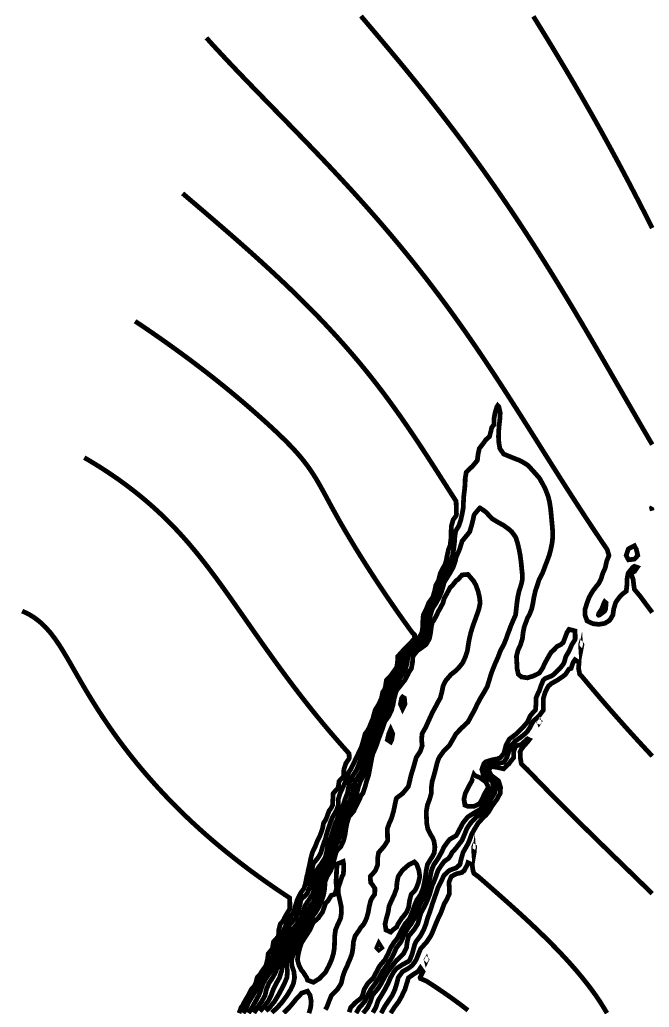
# Model space of a CAD drawing. Extents: x 570309 to 580772, y 150222 to 156182.
# Drawn here: x 573310 to 574369, y 153527 to 155189 of the extents above; entities that cross this region are included whole.
import ezdxf

# ---------------------------------------------------------------- set-up
doc = ezdxf.new("R2010")
doc.units = 0
doc.layers.add('Contour_Lines', color=1, linetype='CONTINUOUS')

msp = doc.modelspace()

# ---------------------------------------------------------------- linework, layer by layer
at = {"layer": 'Contour_Lines', "color": 7, "const_width": 8, "flags": 128}
for points in [[(574374.19, 154474.04), (574372.1, 154477.59), (574366.25, 154487.59), (574364.19, 154491.14), (574360.42, 154497.6), (574354.61, 154507.6), (574354.18, 154508.33), (574348.8, 154517.61), (574344.18, 154525.61), (574343.02, 154527.61), (574337.24, 154537.61), (574334.18, 154542.94), (574331.47, 154547.62), (574325.7, 154557.62), (574324.17, 154560.29), (574319.94, 154567.63), (574314.18, 154577.63), (574314.17, 154577.65), (574308.4, 154587.64), (574304.16, 154595), (574302.63, 154597.64), (574296.85, 154607.65), (574294.16, 154612.31), (574291.06, 154617.65), (574285.26, 154627.66), (574284.16, 154629.56), (574279.44, 154637.66), (574274.15, 154646.74), (574273.61, 154647.66), (574267.75, 154657.67), (574264.15, 154663.82), (574261.88, 154667.67), (574255.98, 154677.68), (574254.14, 154680.79), (574250.05, 154687.68), (574244.14, 154697.63), (574244.1, 154697.69), (574238.12, 154707.69), (574234.14, 154714.33), (574232.11, 154717.7), (574226.06, 154727.7), (574224.13, 154730.88), (574219.97, 154737.7), (574214.13, 154747.26), (574213.85, 154747.71), (574207.69, 154757.71), (574204.12, 154763.48), (574201.49, 154767.72), (574195.24, 154777.72), (574194.12, 154779.52), (574188.95, 154787.73), (574184.12, 154795.37), (574182.61, 154797.73), (574176.23, 154807.74), (574174.11, 154811.04), (574169.79, 154817.74), (574164.11, 154826.52), (574163.31, 154827.75), (574156.77, 154837.75), (574154.1, 154841.83), (574150.18, 154847.75), (574144.1, 154856.92), (574143.54, 154857.76), (574136.84, 154867.76), (574134.1, 154871.85), (574130.08, 154877.77), (574124.09, 154886.57), (574123.27, 154887.77), (574116.39, 154897.78), (574114.09, 154901.12), (574109.46, 154907.78), (574104.08, 154915.48), (574102.46, 154917.79), (574095.4, 154927.79), (574094.08, 154929.67), (574088.28, 154937.8), (574084.08, 154943.68), (574081.1, 154947.8), (574074.07, 154957.5), (574073.85, 154957.8), (574066.53, 154967.81), (574064.07, 154971.17), (574059.15, 154977.81), (574054.06, 154984.68), (574051.71, 154987.82), (574044.2, 154997.82), (574044.06, 154998.01), (574036.62, 155007.83), (574034.05, 155011.2), (574028.97, 155017.83), (574024.05, 155024.24), (574021.26, 155027.84), (574014.05, 155037.13), (574013.49, 155037.84), (574005.65, 155047.84), (574004.04, 155049.89), (573997.75, 155057.85), (573994.04, 155062.53), (573989.78, 155067.85), (573984.03, 155075.03), (573981.75, 155077.86), (573974.03, 155087.42), (573973.67, 155087.86), (573965.53, 155097.87), (573964.03, 155099.71), (573957.33, 155107.87), (573954.02, 155111.91), (573949.09, 155117.88), (573944.02, 155124.01), (573940.79, 155127.88), (573934.01, 155136.03), (573932.46, 155137.89), (573924.08, 155147.89), (573924.01, 155147.98), (573915.67, 155157.89), (573914.01, 155159.88), (573907.23, 155167.9), (573904, 155171.73), (573898.77, 155177.9), (573894, 155183.55), (573890.29, 155187.91), (573883.99, 155195.33)], [(574374.19, 154838.52), (574369.53, 154847.75), (574364.45, 154857.76), (574364.19, 154858.29), (574359.35, 154867.76), (574354.22, 154877.77), (574354.18, 154877.84), (574349.06, 154887.77), (574344.18, 154897.19), (574343.88, 154897.78), (574338.66, 154907.78), (574334.18, 154916.34), (574333.41, 154917.79), (574328.13, 154927.79), (574324.17, 154935.26), (574322.82, 154937.8), (574317.47, 154947.8), (574314.17, 154953.96), (574312.09, 154957.8), (574306.67, 154967.81), (574304.16, 154972.44), (574301.23, 154977.81), (574295.74, 154987.82), (574294.16, 154990.69), (574290.22, 154997.82), (574284.66, 155007.83), (574284.16, 155008.73), (574279.06, 155017.83), (574274.15, 155026.56), (574273.43, 155027.84), (574267.76, 155037.84), (574264.15, 155044.19), (574262.05, 155047.84), (574256.31, 155057.85), (574254.14, 155061.62), (574250.53, 155067.85), (574244.71, 155077.86), (574244.14, 155078.83), (574238.85, 155087.86), (574234.14, 155095.88), (574232.96, 155097.87), (574227.03, 155107.87), (574224.13, 155112.75), (574221.06, 155117.88), (574215.06, 155127.88), (574214.13, 155129.44), (574209.03, 155137.89), (574204.12, 155145.98), (574202.96, 155147.89), (574196.86, 155157.89), (574194.12, 155162.39), (574190.73, 155167.9), (574184.57, 155177.9), (574184.12, 155178.65), (574178.39, 155187.91), (574174.11, 155194.82)], [(574374.19, 154191.45), (574369.68, 154197.46), (574364.19, 154204.85), (574362.24, 154207.47), (574354.88, 154217.47), (574354.18, 154218.43), (574346.7, 154227.47), (574344.18, 154230.44), (574343.11, 154237.48), (574341.94, 154247.48), (574338.25, 154257.49), (574344.18, 154260.47), (574349, 154267.49), (574344.18, 154269.24), (574341.35, 154267.49), (574334.18, 154258.52), (574333.59, 154257.49), (574331.68, 154247.48), (574331.51, 154237.48), (574330.46, 154227.47), (574324.17, 154222.64), (574319.19, 154217.47), (574314.17, 154210.74), (574312.36, 154207.47), (574309.37, 154197.46), (574307.89, 154187.46), (574304.16, 154180.64), (574301.21, 154177.45), (574294.16, 154173.2), (574284.16, 154171.51), (574274.15, 154172.74), (574264.38, 154177.45), (574264.15, 154178.41), (574260.85, 154187.46), (574261.24, 154197.46), (574264.15, 154206.78), (574264.3, 154207.47), (574268.17, 154217.47), (574273.98, 154227.47), (574274.15, 154227.71), (574281.67, 154237.48), (574284.16, 154240.32), (574287.76, 154247.48), (574290.96, 154257.49), (574294.16, 154264.57), (574295.28, 154267.49), (574297.39, 154277.5), (574301.31, 154287.5), (574298.34, 154297.51), (574294.16, 154303.62), (574291.51, 154307.51), (574284.76, 154317.52), (574284.16, 154318.42), (574278.05, 154327.52), (574274.15, 154333.39), (574271.4, 154337.52), (574264.79, 154347.53), (574264.15, 154348.5), (574258.21, 154357.53), (574254.14, 154363.77), (574251.68, 154367.54), (574245.18, 154377.54), (574244.14, 154379.16), (574238.72, 154387.55), (574234.14, 154394.68), (574232.27, 154397.55), (574225.88, 154407.56), (574224.13, 154410.3), (574219.47, 154417.56), (574214.13, 154425.99), (574213.13, 154427.57), (574206.79, 154437.57), (574204.12, 154441.79), (574200.46, 154447.57), (574194.14, 154457.58), (574194.12, 154457.61), (574187.83, 154467.58), (574184.12, 154473.47), (574181.52, 154477.59), (574175.21, 154487.59), (574174.11, 154489.33), (574168.89, 154497.6), (574164.11, 154505.17), (574162.57, 154507.6), (574156.23, 154517.61), (574154.1, 154520.96), (574149.87, 154527.61), (574144.1, 154536.68), (574143.49, 154537.61), (574137.1, 154547.62), (574134.1, 154552.31), (574130.67, 154557.62), (574124.22, 154567.63), (574124.09, 154567.82), (574117.72, 154577.63), (574114.09, 154583.2), (574111.18, 154587.64), (574104.6, 154597.64), (574104.08, 154598.43), (574097.97, 154607.65), (574094.08, 154613.48), (574091.28, 154617.65), (574084.54, 154627.66), (574084.08, 154628.35), (574077.74, 154637.66), (574074.07, 154643.03), (574070.88, 154647.66), (574064.07, 154657.51), (574063.96, 154657.67), (574056.96, 154667.67), (574054.06, 154671.78), (574049.88, 154677.68), (574044.06, 154685.85), (574042.74, 154687.68), (574035.52, 154697.69), (574034.05, 154699.7), (574028.21, 154707.69), (574024.05, 154713.34), (574020.82, 154717.7), (574014.05, 154726.77), (574013.35, 154727.7), (574005.79, 154737.7), (574004.04, 154740), (573998.13, 154747.71), (573994.04, 154753.03), (573990.39, 154757.71), (573984.03, 154765.85), (573982.56, 154767.72), (573974.63, 154777.72), (573974.03, 154778.48), (573966.61, 154787.73), (573964.03, 154790.93), (573958.49, 154797.73), (573954.02, 154803.2), (573950.28, 154807.74), (573944.02, 154815.3), (573941.97, 154817.74), (573934.01, 154827.22), (573933.57, 154827.75), (573925.07, 154837.75), (573924.01, 154838.99), (573916.47, 154847.75), (573914.01, 154850.62), (573907.78, 154857.76), (573904, 154862.09), (573899, 154867.76), (573894, 154873.43), (573890.13, 154877.77), (573883.99, 154884.64), (573881.17, 154887.77), (573873.99, 154895.73), (573872.13, 154897.78), (573863.99, 154906.71), (573863, 154907.78), (573853.98, 154917.58), (573853.79, 154917.79), (573844.5, 154927.79), (573843.98, 154928.36), (573835.14, 154937.8), (573833.97, 154939.04), (573825.71, 154947.8), (573823.97, 154949.64), (573816.21, 154957.8), (573813.97, 154960.17), (573806.66, 154967.81), (573803.96, 154970.63), (573797.05, 154977.81), (573793.96, 154981.04), (573787.4, 154987.82), (573783.95, 154991.39), (573777.71, 154997.82), (573773.95, 155001.71), (573767.99, 155007.83), (573763.95, 155012), (573758.25, 155017.83), (573753.94, 155022.26), (573748.49, 155027.84), (573743.94, 155032.51), (573738.72, 155037.84), (573733.93, 155042.76), (573728.96, 155047.84), (573723.93, 155053.02), (573719.21, 155057.85), (573713.93, 155063.3), (573709.48, 155067.85), (573703.92, 155073.6), (573699.79, 155077.86), (573693.92, 155083.95), (573690.13, 155087.86), (573683.91, 155094.35), (573680.53, 155097.87), (573673.91, 155104.81), (573670.99, 155107.87), (573663.91, 155115.35), (573661.51, 155117.88), (573653.9, 155125.99), (573652.12, 155127.88), (573643.9, 155136.72), (573642.81, 155137.89), (573633.89, 155147.57), (573633.61, 155147.89), (573624.63, 155157.89), (573623.89, 155158.75)], [(573703.92, 153517.48), (573710.39, 153527.16), (573713.93, 153532.85), (573717.1, 153537.16), (573722.65, 153547.17), (573723.93, 153553.2), (573724.83, 153557.17), (573728.83, 153567.18), (573733.93, 153574.78), (573735.49, 153577.18), (573740.89, 153587.19), (573743.83, 153597.19), (573743.94, 153597.59), (573746.25, 153607.19), (573749.94, 153617.2), (573753.94, 153624.83), (573755.18, 153627.2), (573760.42, 153637.21), (573763.95, 153644.61), (573764.95, 153647.21), (573768.5, 153657.22), (573773.95, 153664.52), (573776.21, 153667.22), (573783.41, 153677.23), (573783.95, 153678.35), (573786.95, 153687.23), (573789.4, 153697.24), (573793.96, 153704.36), (573795.98, 153707.24), (573802.49, 153717.24), (573803.96, 153721.4), (573805.13, 153727.25), (573805.39, 153737.25), (573806.2, 153747.26), (573809.07, 153757.26), (573813.97, 153764.42), (573816.23, 153767.27), (573822.78, 153777.27), (573823.97, 153779.51), (573825.86, 153787.28), (573827.91, 153797.28), (573831.06, 153807.29), (573833.97, 153815.34), (573834.66, 153817.29), (573837.78, 153827.29), (573841.16, 153837.3), (573843.98, 153843.08), (573845.34, 153847.3), (573849.54, 153857.31), (573853.98, 153867.23), (573854.03, 153867.31), (573857.27, 153877.32), (573861.17, 153887.32), (573863.03, 153897.33), (573863.99, 153901.13), (573865.41, 153907.33), (573870.62, 153917.33), (573873.99, 153922.5), (573876.98, 153927.34), (573880.83, 153937.34), (573883.99, 153945.47), (573884.42, 153947.35), (573887.28, 153957.35), (573890.48, 153967.36), (573893.38, 153977.36), (573894, 153978.97), (573897.94, 153987.37), (573903.5, 153997.37), (573904, 153998.37), (573907.68, 154007.38), (573910.27, 154017.38), (573913.84, 154027.38), (573914.01, 154027.65), (573920.82, 154037.39), (573924.01, 154043.26), (573925.49, 154047.39), (573927.28, 154057.4), (573929.7, 154067.4), (573933.32, 154077.41), (573934.01, 154078.15), (573940.91, 154087.41), (573944.02, 154091.26), (573948.35, 154097.42), (573951.02, 154107.42), (573953.46, 154117.43), (573954.02, 154118.03), (573958.53, 154127.43), (573964.03, 154132.94), (573969.92, 154137.43), (573974.03, 154141.72), (573979.97, 154147.44), (573984.03, 154152.91), (573986.49, 154157.44), (573987.98, 154167.45), (573988.13, 154177.45), (573988.89, 154187.46), (573994.01, 154197.46), (573994.04, 154197.49), (573997.81, 154207.47), (574004.04, 154216.16), (574005, 154217.47), (574007.88, 154227.47), (574009.99, 154237.48), (574014.05, 154244.47), (574014.99, 154247.48), (574017.44, 154257.49), (574022.66, 154267.49), (574024.05, 154269.08), (574027.18, 154277.5), (574029.04, 154287.5), (574031.3, 154297.51), (574034.05, 154304.59), (574034.42, 154307.51), (574035.55, 154317.52), (574035.61, 154327.52), (574036.3, 154337.52), (574039.13, 154347.53), (574044.06, 154354.25), (574044.71, 154357.53), (574044.45, 154367.54), (574044.1, 154377.54), (574044.06, 154378.78), (574038.43, 154387.55), (574034.05, 154394.39), (574032.03, 154397.55), (574025.63, 154407.56), (574024.05, 154410.02), (574019.22, 154417.56), (574014.05, 154425.63), (574012.81, 154427.57), (574006.37, 154437.57), (574004.04, 154441.18), (573999.91, 154447.57), (573994.04, 154456.61), (573993.41, 154457.58), (573986.85, 154467.58), (573984.03, 154471.86), (573980.25, 154477.59), (573974.03, 154486.91), (573973.58, 154487.59), (573966.82, 154497.6), (573964.03, 154501.7), (573959.98, 154507.6), (573954.02, 154516.21), (573953.05, 154517.61), (573946.01, 154527.61), (573944.02, 154530.4), (573938.84, 154537.61), (573934.01, 154544.27), (573931.56, 154547.62), (573924.15, 154557.62), (573924.01, 154557.82), (573916.59, 154567.63), (573914.01, 154571.01), (573908.89, 154577.63), (573904, 154583.89), (573901.04, 154587.64), (573894, 154596.45), (573893.03, 154597.64), (573884.86, 154607.65), (573883.99, 154608.7), (573876.52, 154617.65), (573873.99, 154620.66), (573868.01, 154627.66), (573863.99, 154632.33), (573859.34, 154637.66), (573853.98, 154643.75), (573850.49, 154647.66), (573843.98, 154654.92), (573841.47, 154657.67), (573833.97, 154665.86), (573832.29, 154667.67), (573823.97, 154676.58), (573822.93, 154677.68), (573813.97, 154687.09), (573813.4, 154687.68), (573803.96, 154697.42), (573803.7, 154697.69), (573793.96, 154707.57), (573793.83, 154707.69), (573783.95, 154717.55), (573783.81, 154717.7), (573773.95, 154727.38), (573773.62, 154727.7), (573763.95, 154737.07), (573763.28, 154737.7), (573753.94, 154746.62), (573752.79, 154747.71), (573743.94, 154756.05), (573742.15, 154757.71), (573733.93, 154765.37), (573731.38, 154767.72), (573723.93, 154774.59), (573720.48, 154777.72), (573713.93, 154783.7), (573709.46, 154787.73), (573703.92, 154792.73), (573698.33, 154797.73), (573693.92, 154801.68), (573687.08, 154807.74), (573683.91, 154810.56), (573675.75, 154817.74), (573673.91, 154819.37), (573664.33, 154827.75), (573663.91, 154828.12), (573653.9, 154836.82), (573652.82, 154837.75), (573643.9, 154845.48), (573641.24, 154847.75), (573633.89, 154854.09), (573629.61, 154857.76), (573623.89, 154862.68), (573617.92, 154867.76), (573613.88, 154871.23), (573606.2, 154877.77), (573603.88, 154879.76), (573594.46, 154887.77), (573593.88, 154888.27), (573583.87, 154896.85)], [(573694.79, 153517.15), (573701.11, 153527.16), (573703.92, 153532.42), (573706.6, 153537.16), (573712.01, 153547.17), (573713.93, 153551.95), (573715.71, 153557.17), (573719.26, 153567.18), (573723.93, 153575.51), (573725.12, 153577.18), (573731.91, 153587.19), (573733.93, 153591.23), (573736.49, 153597.19), (573739.85, 153607.19), (573743.03, 153617.2), (573743.94, 153619.59), (573747.52, 153627.2), (573753.27, 153637.21), (573753.94, 153638.76), (573757.71, 153647.21), (573760.88, 153657.22), (573763.95, 153666.02), (573764.7, 153667.22), (573773.95, 153677.03), (573774.09, 153677.23), (573779.05, 153687.23), (573780.66, 153697.24), (573782.9, 153707.24), (573783.95, 153709.26), (573792.27, 153717.24), (573793.96, 153719.85), (573797.19, 153727.25), (573798.51, 153737.25), (573799.75, 153747.26), (573801.23, 153757.26), (573803.36, 153767.27), (573803.96, 153769.28), (573810.59, 153777.27), (573813.97, 153782.16), (573816.52, 153787.28), (573819.38, 153797.28), (573822.95, 153807.29), (573823.97, 153810.15), (573825.76, 153817.29), (573828.88, 153827.29), (573832.19, 153837.3), (573833.97, 153841.65), (573836.25, 153847.3), (573842.15, 153857.31), (573843.98, 153861.64), (573845.78, 153867.31), (573845.75, 153877.32), (573848.94, 153887.32), (573853.59, 153897.33), (573853.98, 153898.15), (573857.97, 153907.33), (573861.51, 153917.33), (573863.99, 153923.48), (573866.5, 153927.34), (573871.52, 153937.34), (573873.99, 153942.6), (573876.22, 153947.35), (573881.04, 153957.35), (573883.99, 153963.14), (573885.46, 153967.36), (573888.35, 153977.36), (573891.01, 153987.37), (573894, 153991.02), (573897.63, 153997.37), (573901.64, 154007.38), (573904, 154012.45), (573905.14, 154017.38), (573907.87, 154027.38), (573914.01, 154037.25), (573914.1, 154037.39), (573918.55, 154047.39), (573920.55, 154057.4), (573924.01, 154062.51), (573925.2, 154067.4), (573926.78, 154077.41), (573934.01, 154085.14), (573935.7, 154087.41), (573942.8, 154097.42), (573944.02, 154098.9), (573945.46, 154107.42), (573945.76, 154117.43), (573954.02, 154126.45), (573954.49, 154127.43), (573964.03, 154137), (573964.59, 154137.43), (573974.03, 154147.27), (573974.21, 154147.44), (573974.03, 154154.16), (573970.44, 154157.44), (573964.03, 154166.3), (573963.2, 154167.45), (573956.03, 154177.45), (573954.02, 154180.29), (573948.95, 154187.46), (573944.02, 154194.52), (573941.96, 154197.46), (573935.05, 154207.47), (573934.01, 154208.98), (573928.21, 154217.47), (573924.01, 154223.69), (573921.46, 154227.47), (573914.78, 154237.48), (573914.01, 154238.65), (573908.17, 154247.48), (573904, 154253.87), (573901.64, 154257.49), (573895.2, 154267.49), (573894, 154269.37), (573888.82, 154277.5), (573883.99, 154285.19), (573882.54, 154287.5), (573876.33, 154297.51), (573873.99, 154301.34), (573870.22, 154307.51), (573864.2, 154317.52), (573863.99, 154317.88), (573858.27, 154327.52), (573853.98, 154334.89), (573852.45, 154337.52), (573846.73, 154347.53), (573843.98, 154352.42), (573841.12, 154357.53), (573835.6, 154367.54), (573833.97, 154370.5), (573830.16, 154377.54), (573824.76, 154387.55), (573823.97, 154388.98), (573819.32, 154397.55), (573813.97, 154407.11), (573813.72, 154407.56), (573807.82, 154417.56), (573803.96, 154423.68), (573801.46, 154427.57), (573794.53, 154437.57), (573793.96, 154438.35), (573786.88, 154447.57), (573783.95, 154451.2), (573778.53, 154457.58), (573773.95, 154462.79), (573769.51, 154467.58), (573763.95, 154473.46), (573759.87, 154477.59), (573753.94, 154483.53), (573749.73, 154487.59), (573743.94, 154493.18), (573739.22, 154497.6), (573733.93, 154502.55), (573728.42, 154507.6), (573723.93, 154511.72), (573717.39, 154517.61), (573713.93, 154520.73), (573706.15, 154527.61), (573703.92, 154529.58), (573694.7, 154537.61), (573693.92, 154538.3), (573683.91, 154546.88), (573683.03, 154547.62), (573673.91, 154555.31), (573671.13, 154557.62), (573663.91, 154563.62), (573659.01, 154567.63), (573653.9, 154571.8), (573646.67, 154577.63), (573643.9, 154579.86), (573634.1, 154587.64), (573633.89, 154587.8), (573623.89, 154595.62), (573621.27, 154597.64), (573613.88, 154603.33), (573608.21, 154607.65), (573603.88, 154610.93), (573594.92, 154617.65), (573593.88, 154618.43), (573583.87, 154625.83), (573581.37, 154627.66), (573573.87, 154633.13), (573567.59, 154637.66), (573563.86, 154640.34), (573553.86, 154647.46), (573553.57, 154647.66), (573543.86, 154654.49), (573539.28, 154657.67), (573533.85, 154661.45), (573524.79, 154667.67), (573523.85, 154668.32), (573513.84, 154675.13), (573509.98, 154677.68), (573503.84, 154681.7)], [(573713.93, 153520.07), (573719.89, 153527.16), (573723.93, 153532.48), (573727.69, 153537.16), (573732.92, 153547.17), (573733.93, 153550.5), (573736.5, 153557.17), (573741.34, 153567.18), (573743.94, 153571.54), (573746.99, 153577.18), (573750.23, 153587.19), (573751.17, 153597.19), (573752.8, 153607.19), (573753.94, 153610.07), (573756.86, 153617.2), (573762.12, 153627.2), (573763.95, 153630.62), (573766.71, 153637.21), (573770.75, 153647.21), (573773.95, 153653.34), (573776.63, 153657.22), (573783.95, 153665.68), (573784.88, 153667.22), (573789.26, 153677.23), (573793.45, 153687.23), (573793.96, 153688.48), (573798.88, 153697.24), (573803.96, 153703.93), (573805.61, 153707.24), (573808.82, 153717.24), (573810.64, 153727.25), (573811.06, 153737.25), (573812.51, 153747.26), (573813.97, 153750.54), (573818.05, 153757.26), (573823.97, 153764.36), (573825.47, 153767.27), (573828.43, 153777.27), (573830.93, 153787.28), (573833.97, 153796.68), (573834.22, 153797.28), (573838.43, 153807.29), (573842.22, 153817.29), (573843.98, 153822.52), (573845.27, 153827.29), (573847.83, 153837.3), (573851.08, 153847.3), (573853.98, 153853.33), (573856.22, 153857.31), (573861.54, 153867.31), (573863.99, 153872.23), (573866.3, 153877.32), (573869.49, 153887.32), (573871.12, 153897.33), (573873.99, 153906.77), (573874.18, 153907.33), (573880.57, 153917.33), (573883.99, 153922.71), (573885.8, 153927.34), (573887.88, 153937.34), (573890.07, 153947.35), (573892.76, 153957.35), (573894, 153961.65), (573895.74, 153967.36), (573899.4, 153977.36), (573904, 153987.25), (573904.05, 153987.37), (573908.84, 153997.37), (573912.46, 154007.38), (573914.01, 154012.81), (573915.75, 154017.38), (573920.76, 154027.38), (573924.01, 154032.1), (573926.77, 154037.39), (573929.9, 154047.39), (573931.79, 154057.4), (573934.01, 154066.64), (573934.27, 154067.4), (573939.96, 154077.41), (573944.02, 154083.44), (573946.87, 154087.41), (573952.89, 154097.42), (573954.02, 154100.93), (573956.45, 154107.42), (573958.31, 154117.43), (573962.57, 154127.43), (573964.03, 154128.89), (573974.03, 154136.14), (573975.76, 154137.43), (573984.03, 154145.32), (573985.8, 154147.44), (573990.7, 154157.44), (573992.29, 154167.45), (573992.77, 154177.45), (573994.04, 154184.87), (573994.65, 154187.46), (573999, 154197.46), (574002.8, 154207.47), (574004.04, 154209.2), (574010.07, 154217.47), (574013.77, 154227.47), (574014.05, 154228.21), (574017.24, 154237.48), (574020.17, 154247.48), (574024.03, 154257.49), (574024.05, 154257.52), (574030.39, 154267.49), (574034.05, 154275.91), (574034.84, 154277.5), (574038.12, 154287.5), (574039.93, 154297.51), (574041.2, 154307.51), (574041.84, 154317.52), (574043.19, 154327.52), (574044.06, 154329.78), (574048.75, 154337.52), (574052.07, 154347.53), (574054.06, 154356.93), (574054.26, 154357.53), (574056.09, 154367.54), (574056.46, 154377.54), (574057.06, 154387.55), (574058.23, 154397.55), (574059.17, 154407.56), (574059.44, 154417.56), (574061.2, 154427.57), (574064.07, 154430.62), (574071.59, 154437.57), (574074.07, 154440.49), (574079.83, 154447.57), (574081, 154457.58), (574083.16, 154467.58), (574084.08, 154468.69), (574090.9, 154477.59), (574094.08, 154482.17), (574100.32, 154487.59), (574102.85, 154497.6), (574104.08, 154502.92), (574107.79, 154507.6), (574107.84, 154517.61), (574109.62, 154527.61), (574112.67, 154537.61), (574114.09, 154539.79), (574116.06, 154537.61), (574118.27, 154527.61), (574117.83, 154517.61), (574116.66, 154507.6), (574115.84, 154497.6), (574115.42, 154487.59), (574116.04, 154477.59), (574117.62, 154467.58), (574124.09, 154458.35), (574125.66, 154457.58), (574134.1, 154454.11), (574144.1, 154450.1), (574150.7, 154447.57), (574154.1, 154445.94), (574164.11, 154439.8), (574166.67, 154437.57), (574174.11, 154429.09), (574175.61, 154427.57), (574184.12, 154417.87), (574184.36, 154417.56), (574189.99, 154407.56), (574194.12, 154399.45), (574194.9, 154397.55), (574198.78, 154387.55), (574201.32, 154377.54), (574202.89, 154367.54), (574203.98, 154357.53), (574204.12, 154355.89), (574204.88, 154347.53), (574205.86, 154337.52), (574206.62, 154327.52), (574206.61, 154317.52), (574205.47, 154307.51), (574204.12, 154301.34), (574203.42, 154297.51), (574200.66, 154287.5), (574197.01, 154277.5), (574194.12, 154270.29), (574193.22, 154267.49), (574189.39, 154257.49), (574184.12, 154247.58), (574184.08, 154247.48), (574180.79, 154237.48), (574177.41, 154227.47), (574175.15, 154217.47), (574174.11, 154211.6), (574173.49, 154207.47), (574171.27, 154197.46), (574167.29, 154187.46), (574164.11, 154182.05), (574162.52, 154177.45), (574158.73, 154167.45), (574156.76, 154157.44), (574155.65, 154147.44), (574154.1, 154142.81), (574152.59, 154137.43), (574148.02, 154127.43), (574145.64, 154117.43), (574146.26, 154107.42), (574146.63, 154097.42), (574148.87, 154087.41), (574154.1, 154083.05), (574164.11, 154081.56), (574174.11, 154084.66), (574179.92, 154087.41), (574184.12, 154089.58), (574189.44, 154097.42), (574194.09, 154107.42), (574194.12, 154107.49), (574199.71, 154117.43), (574204.12, 154124.88), (574207.32, 154127.43), (574214.13, 154134.33), (574220.22, 154137.43), (574224.13, 154140.7), (574226.83, 154147.44), (574230.47, 154157.44), (574234.14, 154163.13), (574244.14, 154160.5), (574244.34, 154157.44), (574244.5, 154147.44), (574244.14, 154145.6), (574238.87, 154137.43), (574234.58, 154127.43), (574234.14, 154126.52), (574228.74, 154117.43), (574225.94, 154107.42), (574224.13, 154104.05), (574218.78, 154097.42), (574214.13, 154092.91), (574208.71, 154087.41), (574204.12, 154084.43), (574194.12, 154080.53), (574190.68, 154077.41), (574186.65, 154067.4), (574184.12, 154059.61), (574182.71, 154057.4), (574178.46, 154047.39), (574178.54, 154037.39), (574177.61, 154027.38), (574174.11, 154023.91), (574168.77, 154017.38), (574164.3, 154007.38), (574164.11, 154007.01), (574155.68, 153997.37), (574154.1, 153995.79), (574145.72, 153987.37), (574144.1, 153986.19), (574134.1, 153978.72), (574132.96, 153977.36), (574127.81, 153967.36), (574125.32, 153957.35), (574124.09, 153953.77), (574118.8, 153947.35), (574114.09, 153945.31), (574104.08, 153943.38), (574094.08, 153940.16), (574090.93, 153937.34), (574087.38, 153927.34), (574090, 153917.33), (574094.08, 153913.56), (574104.08, 153908.13), (574104.97, 153907.33), (574106.67, 153897.33), (574104.08, 153891.95), (574100.67, 153887.32), (574095.73, 153877.32), (574094.08, 153874.04), (574090.37, 153867.31), (574084.08, 153859.71), (574079.69, 153857.31), (574074.07, 153854.04), (574064.07, 153847.62), (574063.66, 153847.3), (574055.61, 153837.3), (574054.06, 153834.29), (574050.23, 153827.29), (574044.99, 153817.29), (574044.06, 153815.92), (574034.05, 153810.18), (574031.31, 153807.29), (574024.05, 153797.39), (574024.02, 153797.28), (574019.16, 153787.28), (574014.05, 153778.14), (574013.61, 153777.27), (574006.74, 153767.27), (574004.04, 153761.35), (574002.65, 153757.26), (574000.55, 153747.26), (573998.23, 153737.25), (573995.43, 153727.25), (573994.04, 153723.14), (573991.93, 153717.24), (573986.94, 153707.24), (573984.03, 153701.89), (573981.7, 153697.24), (573977.69, 153687.23), (573974.06, 153677.23), (573974.03, 153677.16), (573968.3, 153667.22), (573964.03, 153661.68), (573961.14, 153657.22), (573955.76, 153647.21), (573954.02, 153642.81), (573951.36, 153637.21), (573944.02, 153627.73), (573943.63, 153627.2), (573939.29, 153617.2), (573934.01, 153607.23), (573934, 153607.19), (573927.15, 153597.19), (573924.01, 153592.94), (573919.98, 153587.19), (573914.66, 153577.18), (573914.01, 153576.04), (573908.16, 153567.18), (573904, 153561.62), (573900.56, 153557.17), (573895.14, 153547.17), (573894, 153544.43), (573890.46, 153537.16), (573883.99, 153529.37), (573881.54, 153527.16), (573875.84, 153517.15)], [(573685.89, 153517.15), (573691.55, 153527.16), (573693.92, 153532.98), (573696, 153537.16), (573702.18, 153547.17), (573703.92, 153550.24), (573707.82, 153557.17), (573712.12, 153567.18), (573713.93, 153570.97), (573717.77, 153577.18), (573723.5, 153587.19), (573723.93, 153587.78), (573730.06, 153597.19), (573733.5, 153607.19), (573733.93, 153608.44), (573736.73, 153617.2), (573740.84, 153627.2), (573743.94, 153633.78), (573745.99, 153637.21), (573751, 153647.21), (573753.94, 153656.55), (573754.18, 153657.22), (573758.44, 153667.22), (573763.8, 153677.23), (573763.95, 153677.4), (573770.8, 153687.23), (573773.4, 153697.24), (573773.95, 153698.51), (573776.56, 153707.24), (573781.32, 153717.24), (573783.95, 153721.46), (573788.27, 153727.25), (573790.95, 153737.25), (573792.79, 153747.26), (573793.96, 153750.89), (573795.15, 153757.26), (573797.44, 153767.27), (573799.46, 153777.27), (573802.05, 153787.28), (573803.96, 153791.45), (573806.89, 153797.28), (573810.68, 153807.29), (573813.97, 153813.95), (573815.55, 153817.29), (573819.09, 153827.29), (573821.05, 153837.3), (573823.97, 153841.51), (573826.63, 153847.3), (573830.12, 153857.31), (573833.97, 153862.66), (573836.2, 153867.31), (573836.7, 153877.32), (573837.27, 153887.32), (573843.98, 153894.49), (573845.8, 153897.33), (573847.1, 153907.33), (573853.98, 153914.89), (573854.93, 153917.33), (573855.25, 153927.34), (573858.39, 153937.34), (573863.99, 153945.69), (573864.26, 153947.35), (573863.99, 153954.14), (573861, 153957.35), (573853.98, 153965.22), (573852.08, 153967.36), (573843.98, 153976.61), (573843.32, 153977.36), (573834.69, 153987.37), (573833.97, 153988.21), (573826.21, 153997.37), (573823.97, 154000.05), (573817.86, 154007.38), (573813.97, 154012.11), (573809.65, 154017.38), (573803.96, 154024.42), (573801.57, 154027.38), (573793.96, 154036.96), (573793.61, 154037.39), (573785.76, 154047.39), (573783.95, 154049.73), (573778.03, 154057.4), (573773.95, 154062.75), (573770.4, 154067.4), (573763.95, 154075.98), (573762.88, 154077.41), (573755.43, 154087.41), (573753.94, 154089.44), (573748.07, 154097.42), (573743.94, 154103.1), (573740.79, 154107.42), (573733.93, 154116.94), (573733.59, 154117.43), (573726.43, 154127.43), (573723.93, 154130.96), (573719.33, 154137.43), (573713.93, 154145.1), (573712.27, 154147.44), (573705.25, 154157.44), (573703.92, 154159.34), (573698.24, 154167.45), (573693.92, 154173.65), (573691.26, 154177.45), (573684.28, 154187.46), (573683.91, 154187.98), (573677.27, 154197.46), (573673.91, 154202.27), (573670.25, 154207.47), (573663.91, 154216.47), (573663.19, 154217.47), (573656.07, 154227.47), (573653.9, 154230.51), (573648.88, 154237.48), (573643.9, 154244.34), (573641.59, 154247.48), (573634.19, 154257.49), (573633.89, 154257.89), (573626.63, 154267.49), (573623.89, 154271.07), (573618.9, 154277.5), (573613.88, 154283.86), (573610.96, 154287.5), (573603.88, 154296.2), (573602.8, 154297.51), (573594.35, 154307.51), (573593.88, 154308.06), (573585.59, 154317.52), (573583.87, 154319.43), (573576.47, 154327.52), (573573.87, 154330.31), (573566.97, 154337.52), (573563.86, 154340.71), (573557.06, 154347.53), (573553.86, 154350.66), (573546.68, 154357.53), (573543.86, 154360.18), (573535.82, 154367.54), (573533.85, 154369.3), (573524.44, 154377.54), (573523.85, 154378.05), (573513.84, 154386.43), (573512.47, 154387.55), (573503.84, 154394.47), (573499.89, 154397.55), (573493.84, 154402.21), (573486.68, 154407.56), (573483.83, 154409.65), (573473.83, 154416.83), (573472.78, 154417.56), (573463.82, 154423.73), (573458.08, 154427.57), (573453.82, 154430.38), (573443.82, 154436.81), (573442.6, 154437.57), (573433.81, 154443), (573426.17, 154447.57), (573423.81, 154448.97), (573418.31, 154452.08)], [(573723.93, 153520.71), (573730.57, 153527.16), (573733.93, 153531.44), (573738.76, 153537.16), (573743.94, 153546.02), (573744.72, 153547.17), (573750.09, 153557.17), (573753.94, 153564.65), (573755.26, 153567.18), (573759.35, 153577.18), (573760.25, 153587.19), (573758.86, 153597.19), (573759.53, 153607.19), (573763.66, 153617.2), (573763.95, 153617.73), (573768.2, 153627.2), (573772.16, 153637.21), (573773.95, 153641.45), (573776.68, 153647.21), (573783.95, 153656.88), (573784.22, 153657.22), (573790.21, 153667.22), (573793.96, 153675.32), (573795.01, 153677.23), (573800.18, 153687.23), (573803.96, 153692.87), (573806.93, 153697.24), (573811.51, 153707.24), (573813.97, 153715.32), (573814.63, 153717.24), (573816.52, 153727.25), (573817.07, 153737.25), (573819.1, 153747.26), (573823.97, 153754.24), (573826.17, 153757.26), (573830.83, 153767.27), (573833.42, 153777.27), (573833.97, 153779.45), (573836.25, 153787.28), (573840.73, 153797.28), (573843.98, 153804.16), (573845.9, 153807.29), (573849.26, 153817.29), (573851.34, 153827.29), (573853.55, 153837.3), (573853.98, 153838.64), (573857.14, 153847.3), (573862.93, 153857.31), (573863.99, 153859.2), (573868.73, 153867.31), (573873.2, 153877.32), (573873.99, 153879.69), (573877.1, 153887.32), (573879.44, 153897.33), (573882.88, 153907.33), (573883.99, 153908.99), (573888.68, 153917.33), (573891.71, 153927.34), (573893.65, 153937.34), (573894, 153939.02), (573895.95, 153947.35), (573898.7, 153957.35), (573901.56, 153967.36), (573904, 153973.6), (573905.86, 153977.36), (573910.12, 153987.37), (573914.01, 153997.03), (573914.15, 153997.37), (573917.97, 154007.38), (573922.19, 154017.38), (573924.01, 154020.85), (573927.84, 154027.38), (573932.03, 154037.39), (573934.01, 154045.86), (573934.4, 154047.39), (573936.98, 154057.4), (573940.57, 154067.4), (573944.02, 154073.25), (573947.47, 154077.41), (573953.96, 154087.41), (573954.02, 154087.53), (573959.21, 154097.42), (573961.73, 154107.42), (573962.93, 154117.43), (573964.03, 154120.13), (573969.45, 154127.43), (573974.03, 154130.49), (573983.31, 154137.43), (573984.03, 154138.12), (573991.78, 154147.44), (573994.04, 154153.89), (573995.27, 154157.44), (573997.15, 154167.45), (573998.54, 154177.45), (574001.04, 154187.46), (574003.97, 154197.46), (574004.04, 154197.64), (574010.41, 154207.47), (574014.05, 154214.11), (574015.89, 154217.47), (574019.94, 154227.47), (574022.74, 154237.48), (574024.05, 154242.36), (574027.21, 154247.48), (574033.49, 154257.49), (574034.05, 154258.62), (574039.09, 154267.49), (574042.63, 154277.5), (574044.06, 154284.24), (574045.45, 154287.5), (574049.74, 154297.51), (574052.99, 154307.51), (574054.06, 154311.33), (574058.96, 154317.52), (574064.07, 154323.69), (574067.03, 154327.52), (574069.99, 154337.52), (574072.6, 154347.53), (574074.07, 154354.98), (574075.55, 154357.53), (574083.98, 154367.54), (574084.08, 154367.59), (574084.23, 154367.54), (574094.08, 154360.76), (574097.03, 154357.53), (574104.08, 154349.89), (574107.65, 154347.53), (574114.09, 154343.64), (574124.09, 154338.11), (574124.96, 154337.52), (574134.1, 154330.75), (574137.6, 154327.52), (574144.1, 154318.59), (574144.63, 154317.52), (574147.75, 154307.51), (574150.09, 154297.51), (574151.98, 154287.5), (574153.25, 154277.5), (574154.1, 154269.84), (574154.29, 154267.49), (574155.32, 154257.49), (574155.69, 154247.48), (574154.1, 154240.41), (574153.31, 154237.48), (574150.06, 154227.47), (574147.87, 154217.47), (574146.42, 154207.47), (574145.35, 154197.46), (574144.18, 154187.46), (574144.1, 154187.18), (574139.8, 154177.45), (574135.56, 154167.45), (574134.1, 154163.08), (574131.87, 154157.44), (574128.39, 154147.44), (574124.3, 154137.43), (574124.09, 154136.96), (574118.81, 154127.43), (574115.03, 154117.43), (574114.09, 154114.99), (574110.59, 154107.42), (574106.51, 154097.42), (574104.08, 154091.14), (574102.72, 154087.41), (574099.8, 154077.41), (574096.68, 154067.4), (574094.08, 154062.45), (574091.25, 154057.4), (574085.13, 154047.39), (574084.08, 154045.26), (574079.75, 154037.39), (574075.15, 154027.38), (574074.07, 154025.44), (574069.59, 154017.38), (574064.2, 154007.38), (574064.07, 154007.16), (574054.06, 153997.77), (574053.59, 153997.37), (574044.06, 153987.52), (574043.95, 153987.37), (574038.32, 153977.36), (574034.05, 153969.93), (574032.4, 153967.36), (574024.05, 153958.87), (574022.6, 153957.35), (574015.48, 153947.35), (574014.05, 153943.87), (574011.87, 153937.34), (574009.45, 153927.34), (574006.78, 153917.33), (574004.04, 153907.98), (574003.78, 153907.33), (574002.47, 153897.33), (574002.37, 153887.32), (573999.57, 153877.32), (573995.8, 153867.31), (573994.06, 153857.31), (573994.2, 153847.3), (573994.61, 153837.3), (573996.34, 153827.29), (574001.36, 153817.29), (574004.04, 153813.43), (574006.73, 153807.29), (574008.39, 153797.28), (574007.39, 153787.28), (574004.04, 153780.4), (574001.74, 153777.27), (573995.8, 153767.27), (573994.04, 153758.7), (573993.75, 153757.26), (573992.47, 153747.26), (573990.71, 153737.25), (573988.44, 153727.25), (573984.57, 153717.24), (573984.03, 153716.26), (573977.79, 153707.24), (573974.03, 153698.03), (573973.71, 153697.24), (573970.39, 153687.23), (573966.11, 153677.23), (573964.03, 153674.16), (573958.16, 153667.22), (573954.02, 153660.35), (573952.16, 153657.22), (573947.26, 153647.21), (573944.02, 153641.45), (573940.22, 153637.21), (573934.01, 153627.36), (573933.94, 153627.2), (573929.63, 153617.2), (573924.37, 153607.19), (573924.01, 153606.67), (573915.76, 153597.19), (573914.01, 153594.19), (573910.37, 153587.19), (573905.07, 153577.18), (573904, 153575.58), (573895.49, 153567.18), (573894, 153564.98), (573889.35, 153557.17), (573886.62, 153547.17), (573883.99, 153542.31), (573877.32, 153537.16), (573873.99, 153534.33), (573866.98, 153527.16), (573863.99, 153518.8)], [(574374.19, 154362.91), (574372.99, 154367.54), (574374.19, 154369.61)], [(574334.18, 154280.2), (574330.37, 154287.5), (574333.57, 154297.51), (574334.18, 154298.63), (574344.18, 154303.87), (574347.44, 154297.51), (574349.84, 154287.5), (574344.18, 154281.37), (574334.18, 154280.2)], [(573733.93, 153517.96), (573743.74, 153527.16), (573743.94, 153527.41), (573752.59, 153537.16), (573753.94, 153539.2), (573759.78, 153547.17), (573763.95, 153554.23), (573765.81, 153557.17), (573770.41, 153567.18), (573772.24, 153577.18), (573771.05, 153587.19), (573767.68, 153597.19), (573767.11, 153607.19), (573770.55, 153617.2), (573773.95, 153627.11), (573773.98, 153627.2), (573778.16, 153637.21), (573782.8, 153647.21), (573783.95, 153648.75), (573790.5, 153657.22), (573793.96, 153663.73), (573795.9, 153667.22), (573801.37, 153677.23), (573803.96, 153682.04), (573808.01, 153687.23), (573813.79, 153697.24), (573813.97, 153697.66), (573818.12, 153707.24), (573821.3, 153717.24), (573822.92, 153727.25), (573823.42, 153737.25), (573823.97, 153739.69), (573827.02, 153747.26), (573833.12, 153757.26), (573833.97, 153759.54), (573836.86, 153767.27), (573839.29, 153777.27), (573841.93, 153787.28), (573843.98, 153791.46), (573850, 153797.28), (573853.98, 153806.03), (573854.69, 153807.29), (573857.18, 153817.29), (573858.59, 153827.29), (573860.5, 153837.3), (573863.54, 153847.3), (573863.99, 153848.07), (573871.9, 153857.31), (573873.99, 153862), (573876.52, 153867.31), (573881.76, 153877.32), (573883.99, 153883.22), (573887.23, 153887.32), (573890.65, 153897.33), (573893.41, 153907.33), (573894, 153909.02), (573896.7, 153917.33), (573898.65, 153927.34), (573900.52, 153937.34), (573902.39, 153947.35), (573904, 153954.02), (573905.67, 153957.35), (573909.82, 153967.36), (573913.23, 153977.36), (573914.01, 153979.64), (573916.95, 153987.37), (573920.63, 153997.37), (573923.83, 154007.38), (573924.01, 154007.78), (573930.92, 154017.38), (573934.01, 154024.28), (573935.54, 154027.38), (573938.23, 154037.39), (573939.97, 154047.39), (573942.81, 154057.4), (573944.02, 154060.54), (573949.63, 154067.4), (573954.02, 154073.16), (573957.66, 154077.41), (573963.06, 154087.41), (573964.03, 154090), (573968.89, 154097.42), (573970.63, 154107.42), (573971.39, 154117.43), (573974.03, 154121.17), (573979.08, 154127.43), (573984.03, 154130.75), (573993.3, 154137.43), (573994.04, 154138.47), (573999.18, 154147.44), (574001.16, 154157.44), (574002.39, 154167.45), (574004.04, 154174.82), (574006.03, 154177.45), (574011.61, 154187.46), (574014.05, 154193.28), (574016.78, 154197.46), (574021.93, 154207.47), (574024.05, 154215.32), (574025.25, 154217.47), (574030.87, 154227.47), (574034.05, 154233.6), (574038.29, 154237.48), (574044.06, 154244.95), (574047.77, 154247.48), (574054.06, 154254.73), (574064.07, 154255.53), (574070.96, 154247.48), (574074.07, 154243.56), (574077.42, 154237.48), (574081.04, 154227.47), (574083.38, 154217.47), (574084.08, 154211.5), (574084.51, 154207.47), (574084.08, 154205.22), (574082.54, 154197.46), (574079.03, 154187.46), (574075.48, 154177.45), (574074.07, 154173.77), (574071.83, 154167.45), (574068.83, 154157.44), (574066.39, 154147.44), (574064.6, 154137.43), (574064.07, 154133.62), (574063.11, 154127.43), (574060, 154117.43), (574055.49, 154107.42), (574054.06, 154105.4), (574047.62, 154097.42), (574044.06, 154093.89), (574035.83, 154087.41), (574034.05, 154085.46), (574027.12, 154077.41), (574024.05, 154072.08), (574022.09, 154067.4), (574020.09, 154057.4), (574017.38, 154047.39), (574014.05, 154041.63), (574011.96, 154037.39), (574006.45, 154027.38), (574004.04, 154022.68), (574001.5, 154017.38), (573997, 154007.38), (573994.04, 154000.81), (573992.37, 153997.37), (573986.75, 153987.37), (573986.03, 153977.36), (573987.01, 153967.36), (573984.03, 153958.23), (573983.52, 153957.35), (573976.92, 153947.35), (573974.17, 153937.34), (573974.03, 153936.76), (573971.25, 153927.34), (573968.12, 153917.33), (573965.86, 153907.33), (573964.03, 153899.66), (573962.77, 153897.33), (573954.46, 153887.32), (573954.02, 153886.92), (573944.02, 153879.26), (573943.1, 153877.32), (573940.99, 153867.31), (573938.91, 153857.31), (573936.02, 153847.3), (573934.01, 153841.88), (573931.79, 153837.3), (573928.22, 153827.29), (573928.63, 153817.29), (573928.79, 153807.29), (573924.01, 153799.63), (573922.31, 153797.28), (573914.01, 153787.85), (573913.57, 153787.28), (573911.91, 153777.27), (573912.27, 153767.27), (573908.32, 153757.26), (573904, 153752.07), (573899.6, 153747.26), (573900.26, 153737.25), (573904, 153732.33), (573907.37, 153727.25), (573907.18, 153717.24), (573904, 153713.1), (573900.61, 153707.24), (573898, 153697.24), (573896.3, 153687.23), (573894, 153679.02), (573893.57, 153677.23), (573888.93, 153667.22), (573883.99, 153661.91), (573881.23, 153657.22), (573874.15, 153647.21), (573873.99, 153646.79), (573871.33, 153637.21), (573870.54, 153627.2), (573868.92, 153617.2), (573865.18, 153607.19), (573863.99, 153604.83), (573860.95, 153597.19), (573856.28, 153587.19), (573853.98, 153580.61), (573853.06, 153577.18), (573850.72, 153567.18), (573844.35, 153557.17), (573843.98, 153556.84), (573834.39, 153547.17), (573833.97, 153546.36), (573830.2, 153537.16), (573826.44, 153527.16), (573823.97, 153523.12)], [(574284.16, 154187.04), (574283.69, 154187.46), (574284.16, 154189.91), (574289.2, 154197.46), (574292.93, 154207.47), (574294.16, 154209.59), (574296.48, 154207.47), (574295.68, 154197.46), (574294.16, 154193.9), (574285.7, 154187.46), (574284.16, 154187.04)], [(573678.79, 153517.15), (573682.45, 153527.16), (573683.91, 153528.7), (573688.46, 153537.16), (573693.92, 153546.32), (573694.49, 153547.17), (573699.41, 153557.17), (573703.92, 153561.98), (573706.76, 153567.18), (573709.3, 153577.18), (573713.93, 153582.03), (573717.02, 153587.19), (573723.93, 153596.89), (573724.12, 153597.19), (573726.66, 153607.19), (573727.91, 153617.2), (573733.93, 153624.5), (573735.11, 153627.2), (573736.8, 153637.21), (573743.94, 153645.04), (573745.11, 153647.21), (573745.71, 153657.22), (573748.23, 153667.22), (573753.94, 153673.71), (573755.05, 153677.23), (573760.85, 153687.23), (573763.95, 153692.16), (573764.34, 153697.24), (573764.15, 153707.24), (573763.95, 153711.12), (573754.69, 153717.24), (573753.94, 153717.75), (573743.94, 153724.5), (573739.88, 153727.25), (573733.93, 153731.37), (573725.48, 153737.25), (573723.93, 153738.36), (573713.93, 153745.48), (573711.44, 153747.26), (573703.92, 153752.75), (573697.77, 153757.26), (573693.92, 153760.16), (573684.5, 153767.27), (573683.91, 153767.72), (573673.91, 153775.45), (573671.57, 153777.27), (573663.91, 153783.36), (573659, 153787.28), (573653.9, 153791.45), (573646.79, 153797.28), (573643.9, 153799.71), (573634.92, 153807.29), (573633.89, 153808.17), (573623.89, 153816.84), (573623.38, 153817.29), (573613.88, 153825.74), (573612.15, 153827.29), (573603.88, 153834.86), (573601.22, 153837.3), (573593.88, 153844.21), (573590.6, 153847.3), (573583.87, 153853.81), (573580.26, 153857.31), (573573.87, 153863.68), (573570.22, 153867.31), (573563.86, 153873.82), (573560.45, 153877.32), (573553.86, 153884.25), (573550.94, 153887.32), (573543.86, 153894.98), (573541.68, 153897.33), (573533.85, 153906.02), (573532.67, 153907.33), (573523.92, 153917.33), (573523.85, 153917.42), (573515.36, 153927.34), (573513.84, 153929.17), (573507.05, 153937.34), (573503.84, 153941.32), (573498.96, 153947.35), (573493.84, 153953.88), (573491.1, 153957.35), (573483.83, 153966.88), (573483.46, 153967.36), (573476, 153977.36), (573473.83, 153980.36), (573468.74, 153987.37), (573463.82, 153994.37), (573461.7, 153997.37), (573454.85, 154007.38), (573453.82, 154008.91), (573448.14, 154017.38), (573443.82, 154024.04), (573441.64, 154027.38), (573435.29, 154037.39), (573433.81, 154039.77), (573429.07, 154047.39), (573423.81, 154056.11), (573423.03, 154057.4), (573417.05, 154067.4), (573413.8, 154072.96), (573411.21, 154077.41), (573405.45, 154087.41), (573403.8, 154090.27), (573399.7, 154097.42), (573393.99, 154107.42), (573393.8, 154107.75), (573388.14, 154117.43), (573383.79, 154124.68), (573382.15, 154127.43), (573375.82, 154137.43), (573373.79, 154140.41), (573368.97, 154147.44), (573363.78, 154154.26), (573361.33, 154157.44), (573353.78, 154166), (573352.43, 154167.45), (573343.78, 154175.53), (573341.46, 154177.45), (573333.77, 154183.19), (573326.92, 154187.46), (573323.77, 154189.3), (573313.76, 154193.91)], [(574254.14, 154128.42), (574253.56, 154137.43), (574254.14, 154139.4), (574255.88, 154137.43), (574254.14, 154128.42)], [(574374.19, 153949.77), (574367.11, 153957.35), (574364.19, 153960.5), (574357.83, 153967.36), (574354.18, 153971.33), (574348.64, 153977.36), (574344.18, 153982.26), (574339.53, 153987.37), (574334.18, 153993.29), (574330.49, 153997.37), (574324.17, 154004.43), (574321.54, 154007.38), (574314.17, 154015.69), (574312.67, 154017.38), (574304.16, 154027.07), (574303.89, 154027.38), (574295.18, 154037.39), (574294.16, 154038.58), (574286.56, 154047.39), (574284.16, 154050.22), (574278.03, 154057.4), (574274.15, 154061.99), (574269.58, 154067.4), (574264.15, 154073.91), (574261.22, 154077.41), (574254.14, 154085.82), (574252.19, 154087.41), (574250.09, 154097.42), (574251.05, 154107.42), (574244.14, 154111.99), (574241.04, 154107.42), (574237.58, 154097.42), (574234.14, 154096.3), (574228.22, 154087.41), (574224.13, 154084.09), (574214.13, 154077.41), (574214.13, 154077.4), (574204.12, 154071.71), (574199.26, 154067.4), (574194.12, 154057.62), (574194.02, 154057.4), (574191.07, 154047.39), (574191.09, 154037.39), (574191.03, 154027.38), (574184.12, 154018.04), (574183.45, 154017.38), (574174.11, 154008.69), (574173.21, 154007.38), (574167.97, 153997.37), (574164.11, 153991.48), (574160.01, 153987.37), (574154.1, 153982.5), (574147.04, 153977.36), (574144.1, 153975.64), (574136.24, 153967.36), (574134.1, 153961.77), (574132.6, 153957.35), (574129.55, 153947.35), (574124.09, 153939.22), (574114.09, 153937.77), (574104.08, 153937.37), (574104.03, 153937.34), (574094.08, 153929.81), (574092.78, 153927.34), (574094.08, 153923.68), (574096.73, 153917.33), (574104.08, 153912.39), (574109.72, 153907.33), (574111.66, 153897.33), (574108.9, 153887.32), (574104.08, 153879.76), (574102.81, 153877.32), (574097.87, 153867.31), (574094.08, 153861.41), (574090.8, 153857.31), (574084.08, 153851.27), (574078.02, 153847.3), (574074.07, 153842.98), (574068.66, 153837.3), (574064.07, 153830.84), (574061.95, 153827.29), (574057.99, 153817.29), (574054.06, 153808.13), (574053.53, 153807.29), (574045.69, 153797.28), (574044.06, 153794.99), (574037.13, 153787.28), (574034.05, 153781.34), (574030.94, 153777.27), (574024.05, 153772.56), (574020.21, 153767.27), (574014.05, 153758.12), (574013.64, 153757.26), (574010.16, 153747.26), (574006.28, 153737.25), (574004.04, 153732.57), (574002.41, 153727.25), (573999.59, 153717.24), (573995.73, 153707.24), (573994.04, 153703.47), (573991.14, 153697.24), (573985.59, 153687.23), (573984.03, 153683.33), (573982.43, 153677.23), (573979.39, 153667.22), (573974.03, 153658.62), (573973.04, 153657.22), (573964.49, 153647.21), (573964.03, 153646.11), (573961.8, 153637.21), (573960.53, 153627.2), (573955.5, 153617.2), (573954.02, 153615.59), (573945.56, 153607.19), (573944.02, 153606.26), (573937.01, 153597.19), (573934.01, 153593.61), (573929.29, 153587.19), (573924.01, 153578.31), (573923.4, 153577.18), (573918.15, 153567.18), (573914.01, 153560.54), (573911.61, 153557.17), (573904, 153548.29), (573903.31, 153547.17), (573899.97, 153537.16), (573895.52, 153527.16), (573894, 153525.12), (573887.72, 153517.15)], [(573954.02, 154029.34), (573950.44, 154037.39), (573952.47, 154047.39), (573954.02, 154049.31), (573957.07, 154047.39), (573957.95, 154037.39), (573954.02, 154029.34)], [(573934.01, 153973.69), (573928.49, 153977.36), (573930.78, 153987.37), (573934.01, 153994.9), (573937.45, 153987.37), (573935.78, 153977.36), (573934.01, 153973.69)], [(574184.12, 154006.84), (574183.94, 154007.38), (574184.12, 154007.54), (574184.46, 154007.38), (574184.12, 154006.84)], [(574374.19, 153718.29), (574365.01, 153727.25), (574364.19, 153728.05), (574354.75, 153737.25), (574354.18, 153737.81), (574344.48, 153747.26), (574344.18, 153747.55), (574334.2, 153757.26), (574334.18, 153757.29), (574324.17, 153767.03), (574323.93, 153767.27), (574314.17, 153776.77), (574313.65, 153777.27), (574304.16, 153786.51), (574303.38, 153787.28), (574294.16, 153796.27), (574293.13, 153797.28), (574284.16, 153806.05), (574282.89, 153807.29), (574274.15, 153815.85), (574272.68, 153817.29), (574264.15, 153825.67), (574262.5, 153827.29), (574254.14, 153835.53), (574252.35, 153837.3), (574244.14, 153845.43), (574242.25, 153847.3), (574234.14, 153855.38), (574232.2, 153857.31), (574224.13, 153865.38), (574222.19, 153867.31), (574214.13, 153875.43), (574212.25, 153877.32), (574204.12, 153885.56), (574202.38, 153887.32), (574194.12, 153895.75), (574192.57, 153897.33), (574184.12, 153906.03), (574182.85, 153907.33), (574174.11, 153916.39), (574173.2, 153917.33), (574164.11, 153926.84), (574163.62, 153927.34), (574154.1, 153936.38), (574153.71, 153937.34), (574152.13, 153947.35), (574151.91, 153957.35), (574154.1, 153961.5), (574158.59, 153967.36), (574164.11, 153973.39), (574167.19, 153977.36), (574164.11, 153978.78), (574162.32, 153977.36), (574154.1, 153969.48), (574146.52, 153967.36), (574144.1, 153966.23), (574141.02, 153957.35), (574141, 153947.35), (574134.1, 153938.7), (574133.36, 153937.34), (574124.09, 153928.39), (574114.09, 153930.69), (574104.08, 153932.33), (574098.42, 153927.34), (574103.06, 153917.33), (574104.08, 153916.65), (574114.09, 153909.22), (574115.74, 153907.33), (574118.89, 153897.33), (574118.28, 153887.32), (574114.09, 153879.32), (574112.99, 153877.32), (574105.62, 153867.31), (574104.08, 153865.07), (574099.71, 153857.31), (574094.08, 153850.22), (574090.69, 153847.3), (574084.08, 153840.27), (574081.37, 153837.3), (574075.25, 153827.29), (574074.07, 153825.31), (574069.87, 153817.29), (574066.23, 153807.29), (574064.07, 153802.42), (574061.23, 153797.28), (574055.58, 153787.28), (574054.06, 153781.54), (574052.84, 153777.27), (574050.46, 153767.27), (574044.06, 153761.53), (574034.05, 153758.08), (574032.48, 153757.26), (574024.05, 153749.54), (574022.83, 153747.26), (574018.08, 153737.25), (574014.05, 153729.24), (574013.19, 153727.25), (574009.83, 153717.24), (574006.34, 153707.24), (574004.04, 153700.83), (574003.01, 153697.24), (573999.81, 153687.23), (573996.1, 153677.23), (573994.04, 153670.09), (573993.34, 153667.22), (573989.44, 153657.22), (573984.03, 153647.22), (573984.03, 153647.21), (573976.39, 153637.21), (573974.03, 153631.48), (573972.91, 153627.2), (573970.25, 153617.2), (573966.38, 153607.19), (573964.03, 153604.41), (573954.02, 153598.97), (573951.24, 153597.19), (573944.02, 153592.51), (573939.56, 153587.19), (573934.01, 153577.45), (573933.86, 153577.18), (573929.56, 153567.18), (573924.28, 153557.17), (573924.01, 153556.67), (573918.39, 153547.17), (573914.01, 153540.16), (573912.47, 153537.16), (573909.21, 153527.16), (573904, 153518.06)], [(574064.07, 153865.24), (574058.97, 153867.31), (574057.28, 153877.32), (574059.58, 153887.32), (574064.07, 153896.3), (574064.57, 153897.33), (574070.22, 153907.33), (574073.58, 153917.33), (574074.07, 153918.78), (574075.17, 153917.33), (574084.08, 153913.61), (574092.7, 153907.33), (574094.08, 153906.31), (574098.44, 153897.33), (574094.08, 153890.06), (574092.55, 153887.32), (574087.73, 153877.32), (574084.08, 153870.29), (574078.86, 153867.31), (574074.07, 153865.27), (574064.07, 153865.24)], [(574074.07, 153784.94), (574073.9, 153787.28), (574073.76, 153797.28), (574074.07, 153798.08), (574075.21, 153797.28), (574074.46, 153787.28), (574074.07, 153784.94)], [(573793.96, 153572.77), (573792.48, 153577.18), (573786.09, 153587.19), (573783.95, 153589.34), (573779.81, 153597.19), (573777.1, 153607.19), (573778.6, 153617.2), (573781.16, 153627.2), (573783.95, 153635.59), (573784.95, 153637.21), (573791.38, 153647.21), (573793.96, 153651.06), (573797.94, 153657.22), (573802.45, 153667.22), (573803.96, 153670.02), (573812.13, 153677.23), (573813.97, 153679.97), (573819.23, 153687.23), (573822.86, 153697.24), (573823.97, 153701.29), (573829.19, 153707.24), (573833.97, 153715.4), (573840, 153717.24), (573843.12, 153727.25), (573841.98, 153737.25), (573842.59, 153747.26), (573842.96, 153757.26), (573843.82, 153767.27), (573843.98, 153768.22), (573853.98, 153772.44), (573854.94, 153767.27), (573854.87, 153757.26), (573853.98, 153750.28), (573852.08, 153747.26), (573848.94, 153737.25), (573845.57, 153727.25), (573846.17, 153717.24), (573848.44, 153707.24), (573850.64, 153697.24), (573851.17, 153687.23), (573849.85, 153677.23), (573845.35, 153667.22), (573843.98, 153664.28), (573841.13, 153657.22), (573839.85, 153647.21), (573839.57, 153637.21), (573839.22, 153627.2), (573837.63, 153617.2), (573834.55, 153607.19), (573833.97, 153605.82), (573830.12, 153597.19), (573824.99, 153587.19), (573823.97, 153585.59), (573815.84, 153577.18), (573813.97, 153575.3), (573803.96, 153569.16), (573793.96, 153572.77)], [(574298.02, 153517.15), (574294.16, 153523.72), (574292.15, 153527.16), (574285.81, 153537.16), (574284.16, 153539.59), (574279.02, 153547.17), (574274.15, 153553.91), (574271.79, 153557.17), (574264.16, 153567.18), (574264.15, 153567.2), (574256.18, 153577.18), (574254.14, 153579.63), (574247.83, 153587.19), (574244.14, 153591.45), (574239.14, 153597.19), (574234.14, 153602.78), (574230.14, 153607.19), (574224.13, 153613.68), (574220.84, 153617.2), (574214.13, 153624.22), (574211.25, 153627.2), (574204.12, 153634.47), (574201.4, 153637.21), (574194.12, 153644.45), (574191.31, 153647.21), (574184.12, 153654.2), (574180.98, 153657.22), (574174.11, 153663.76), (574170.44, 153667.22), (574164.11, 153673.15), (574159.71, 153677.23), (574154.1, 153682.4), (574148.81, 153687.23), (574144.1, 153691.53), (574137.77, 153697.24), (574134.1, 153700.55), (574126.61, 153707.24), (574124.09, 153709.49), (574115.35, 153717.24), (574114.09, 153718.37), (574104.08, 153727.19), (574104.01, 153727.25), (574094.08, 153735.97), (574092.61, 153737.25), (574084.08, 153744.73), (574081.1, 153747.26), (574074.07, 153752.31), (574072.53, 153757.26), (574071.03, 153767.27), (574064.07, 153770.38), (574063.17, 153767.27), (574057.71, 153757.26), (574054.06, 153754), (574044.06, 153751.59), (574036.22, 153747.26), (574034.05, 153742.52), (574032.03, 153737.25), (574032.74, 153727.25), (574032.5, 153717.24), (574027.66, 153707.24), (574024.05, 153701.16), (574022.62, 153697.24), (574018.97, 153687.23), (574014.19, 153677.23), (574014.05, 153676.96), (574009.82, 153667.22), (574005.89, 153657.22), (574004.04, 153652.78), (574001.39, 153647.21), (573994.76, 153637.21), (573994.04, 153636.36), (573985.77, 153627.2), (573984.03, 153624.83), (573981.02, 153617.2), (573977.03, 153607.19), (573974.03, 153602.51), (573969.82, 153597.19), (573964.03, 153592.77), (573954.02, 153587.2), (573954, 153587.19), (573946.67, 153577.18), (573944.19, 153567.18), (573944.02, 153566.53), (573941.18, 153557.17), (573936.71, 153547.17), (573934.01, 153543.25), (573929.91, 153537.16), (573924.01, 153528.46), (573923.3, 153527.16), (573917.93, 153517.15)], [(573934.01, 153653.59), (573926.09, 153657.22), (573924.53, 153667.22), (573926.85, 153677.23), (573929.71, 153687.23), (573931.23, 153697.24), (573934.01, 153703.61), (573935.69, 153707.24), (573940.35, 153717.24), (573943.87, 153727.25), (573944.02, 153729.17), (573944.58, 153737.25), (573946.65, 153747.26), (573953.49, 153757.26), (573954.02, 153757.81), (573964.03, 153766.61), (573965.07, 153767.27), (573974.03, 153771.63), (573978.04, 153767.27), (573981.51, 153757.26), (573982.98, 153747.26), (573980.76, 153737.25), (573976.93, 153727.25), (573974.03, 153722.61), (573968.54, 153717.24), (573965.91, 153707.24), (573964.4, 153697.24), (573964.03, 153695.02), (573960.81, 153687.23), (573954.02, 153678.34), (573952.77, 153677.23), (573946.3, 153667.22), (573944.02, 153662.13), (573937.52, 153657.22), (573934.01, 153653.59)], [(573914.01, 153623.54), (573910.67, 153627.2), (573914.01, 153634.79), (573918.72, 153627.2), (573914.01, 153623.54)], [(574064.07, 153521.94), (574057.3, 153527.16), (574054.06, 153529.67), (574044.06, 153537.12), (574043.99, 153537.16), (574034.05, 153544.34), (574029.99, 153547.17), (574024.05, 153551.34), (574015.45, 153557.17), (574014.05, 153558.13), (574004.04, 153564.78), (574000.32, 153567.18), (573994.04, 153571.21), (573984.03, 153575.48), (573983.49, 153577.18), (573984.03, 153578.5), (573988.36, 153587.19), (573984.03, 153593.25), (573979.88, 153587.19), (573974.03, 153583.71), (573964.49, 153577.18), (573964.03, 153576.73), (573960.98, 153567.18), (573958.04, 153557.17), (573954.02, 153549), (573953.33, 153547.17), (573947.8, 153537.16), (573944.02, 153532), (573940.29, 153527.16), (573934.06, 153517.15)], [(573994.04, 153605.6), (573993.65, 153607.19), (573994.04, 153607.85), (573994.76, 153607.19), (573994.04, 153605.6)], [(573753.94, 153517.47), (573763.61, 153527.16), (573763.95, 153527.56), (573772.09, 153537.16), (573773.95, 153539.83), (573781.04, 153547.17), (573783.95, 153550.9), (573793.96, 153554.18), (573798.39, 153547.17), (573800.2, 153537.16), (573799.4, 153527.16), (573796.45, 153517.15)]]:
    msp.add_lwpolyline(points, dxfattribs=at)

doc.saveas('drawing.dxf')
